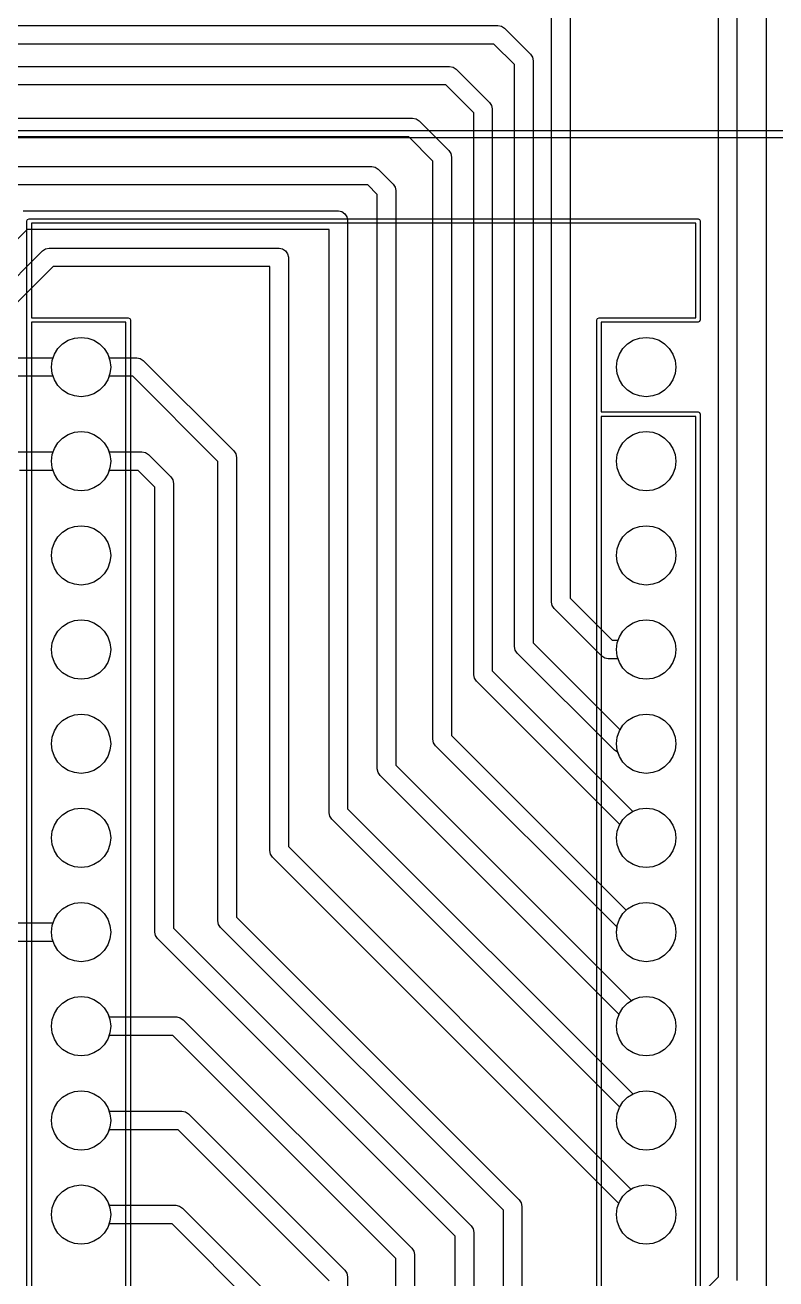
# Model space of a CAD drawing. Extents: x 10 to 287, y -200 to -10.
# Drawn here: x 134.95 to 155.2, y -115.45 to -81.64 of the extents above; entities that cross this region are included whole.
import ezdxf

# ---------------------------------------------------------------- set-up
doc = ezdxf.new("R2010")
doc.units = 0
doc.layers.add('BLACK', color=7, linetype='CONTINUOUS')

msp = doc.modelspace()

# ---------------------------------------------------------------- linework, layer by layer
at = {"layer": 'BLACK', "linetype": 'CONTINUOUS'}
for p, q in [((154.95, -116.496), (154.95, -58.9036)), ((154.15, -60.5), (154.15, -115.5)), ((153.65, -115.396), (153.65, -60.6036)), ((149.65, -80.6), (149.65, -97.0964)), ((149.15, -97.2), (149.15, -80.85)), ((131.7, -81.65), (147.7, -81.65)), ((147.7, -81.65), (147.796, -81.669)), ((147.796, -81.669), (147.877, -81.7232)), ((147.877, -81.7232), (148.577, -82.4232)), ((147.596, -82.15), (131.804, -82.15)), ((148.15, -82.7036), (147.596, -82.15)), ((148.577, -82.4232), (148.577, -82.4232)), ((148.577, -82.4232), (148.631, -82.5043)), ((148.631, -82.5043), (148.65, -82.6)), ((132.3, -82.75), (146.4, -82.75)), ((146.4, -82.75), (146.496, -82.769)), ((146.496, -82.769), (146.577, -82.8232)), ((146.577, -82.8232), (147.477, -83.7232)), ((148.15, -98.4), (148.15, -82.7036)), ((148.65, -82.6), (148.65, -98.2964)), ((146.296, -83.25), (132.404, -83.25)), ((147.05, -84.0036), (146.296, -83.25)), ((147.477, -83.7232), (147.531, -83.8043)), ((147.531, -83.8043), (147.55, -83.9)), ((133, -84.15), (145.4, -84.15)), ((145.4, -84.15), (145.496, -84.169)), ((145.496, -84.169), (145.577, -84.2232)), ((147.05, -99.16), (147.05, -84.0036)), ((147.55, -83.9), (147.55, -99.0564)), ((121.34, -84.48), (167.06, -84.48)), ((145.577, -84.2232), (146.377, -85.0232)), ((166.96, -84.68), (121.44, -84.68)), ((145.296, -84.65), (133.104, -84.65)), ((145.95, -85.3036), (145.296, -84.65)), ((146.377, -85.0232), (146.431, -85.1043)), ((146.431, -85.1043), (146.45, -85.2)), ((146.45, -85.2), (146.45, -85.2)), ((146.45, -85.2), (146.45, -100.796)), ((134.2, -85.45), (144.3, -85.45)), ((144.3, -85.45), (144.396, -85.469)), ((144.396, -85.469), (144.477, -85.5232)), ((144.477, -85.5232), (144.877, -85.9232)), ((145.95, -100.9), (145.95, -85.3036)), ((144.196, -85.95), (134.304, -85.95)), ((144.45, -86.2036), (144.196, -85.95)), ((144.45, -101.7), (144.45, -86.2036)), ((144.877, -85.9232), (144.877, -85.9232)), ((144.877, -85.9232), (144.931, -86.0043)), ((144.931, -86.0043), (144.95, -86.1)), ((144.95, -86.1), (144.95, -101.596)), ((134.9, -86.65), (143.4, -86.65)), ((135, -86.92), (135.018, -86.8776)), ((135.018, -86.8776), (135.06, -86.86)), ((135.06, -86.86), (153.1, -86.86)), ((143.4, -86.65), (143.496, -86.669)), ((143.496, -86.669), (143.577, -86.7232)), ((143.577, -86.7232), (143.631, -86.8043)), ((143.631, -86.8043), (143.65, -86.9)), ((143.65, -86.9), (143.65, -102.776)), ((153.1, -86.86), (153.142, -86.8776)), ((153.142, -86.8776), (153.16, -86.92)), ((135.004, -87.15), (130.05, -92.1036)), ((135, -130.36), (135, -86.92)), ((143.15, -87.15), (135.004, -87.15)), ((135.12, -86.98), (135.12, -89.53)), ((153.04, -86.98), (135.12, -86.98)), ((143.15, -102.88), (143.15, -87.15)), ((153.04, -89.53), (153.04, -86.98)), ((153.16, -86.92), (153.16, -89.59)), ((130.823, -92.3232), (135.423, -87.7232)), ((135.423, -87.7232), (135.504, -87.669)), ((135.423, -87.7232), (135.423, -87.7232)), ((135.504, -87.669), (135.6, -87.65)), ((135.6, -87.65), (141.8, -87.65)), ((141.8, -87.65), (141.896, -87.669)), ((141.896, -87.669), (141.977, -87.7232)), ((141.977, -87.7232), (142.031, -87.8043)), ((142.031, -87.8043), (142.05, -87.9)), ((142.05, -87.9), (142.05, -103.796)), ((135.704, -88.15), (131.25, -92.6036)), ((141.55, -88.15), (135.704, -88.15)), ((141.55, -103.9), (141.55, -88.15)), ((135.12, -89.53), (137.73, -89.53)), ((137.73, -89.53), (137.772, -89.5476)), ((137.772, -89.5476), (137.79, -89.59)), ((137.79, -89.59), (137.79, -127.69)), ((150.37, -89.59), (150.388, -89.5476)), ((150.37, -92.13), (150.37, -89.59)), ((150.388, -89.5476), (150.43, -89.53)), ((150.43, -89.53), (153.04, -89.53)), ((153.16, -89.59), (153.142, -89.6324)), ((135.12, -89.65), (135.12, -127.63)), ((137.67, -89.65), (135.12, -89.65)), ((137.67, -127.63), (137.67, -89.65)), ((153.1, -89.65), (150.49, -89.65)), ((150.49, -89.65), (150.49, -92.07)), ((153.142, -89.6324), (153.1, -89.65)), ((135.835, -90.3612), (135.961, -90.2345)), ((135.835, -90.3612), (135.961, -90.2345)), ((135.961, -90.2345), (136.113, -90.1392)), ((135.961, -90.2345), (136.113, -90.1392)), ((136.113, -90.1392), (136.282, -90.0801)), ((136.113, -90.1392), (136.282, -90.0801)), ((136.282, -90.0801), (136.46, -90.06)), ((136.282, -90.0801), (136.46, -90.06)), ((136.46, -90.06), (136.638, -90.0801)), ((136.46, -90.06), (136.638, -90.0801)), ((136.638, -90.0801), (136.807, -90.1392)), ((136.638, -90.0801), (136.807, -90.1392)), ((136.807, -90.1392), (136.959, -90.2345)), ((136.807, -90.1392), (136.959, -90.2345)), ((136.959, -90.2345), (137.085, -90.3612)), ((136.959, -90.2345), (137.085, -90.3612)), ((151.075, -90.3612), (151.201, -90.2345)), ((151.075, -90.3612), (151.201, -90.2345)), ((151.201, -90.2345), (151.353, -90.1392)), ((151.201, -90.2345), (151.353, -90.1392)), ((151.353, -90.1392), (151.522, -90.0801)), ((151.353, -90.1392), (151.522, -90.0801)), ((151.522, -90.0801), (151.7, -90.06)), ((151.522, -90.0801), (151.7, -90.06)), ((151.7, -90.06), (151.878, -90.0801)), ((151.7, -90.06), (151.878, -90.0801)), ((151.878, -90.0801), (152.047, -90.1392)), ((151.878, -90.0801), (152.047, -90.1392)), ((152.047, -90.1392), (152.199, -90.2345)), ((152.047, -90.1392), (152.199, -90.2345)), ((152.199, -90.2345), (152.325, -90.3612)), ((152.199, -90.2345), (152.325, -90.3612)), ((134.64, -90.61), (135.705, -90.61)), ((135.68, -90.682), (135.739, -90.5129)), ((135.705, -90.61), (135.739, -90.5129)), ((135.739, -90.5129), (135.835, -90.3612)), ((135.739, -90.5129), (135.835, -90.3612)), ((137.085, -90.3612), (137.181, -90.5129)), ((137.085, -90.3612), (137.181, -90.5129)), ((137.181, -90.5129), (137.215, -90.61)), ((137.181, -90.5129), (137.24, -90.682)), ((137.215, -90.61), (137.96, -90.61)), ((137.96, -90.61), (138.056, -90.629)), ((138.056, -90.629), (138.137, -90.6832)), ((150.92, -90.682), (150.979, -90.5129)), ((150.92, -90.682), (150.979, -90.5129)), ((150.979, -90.5129), (151.075, -90.3612)), ((150.979, -90.5129), (151.075, -90.3612)), ((152.325, -90.3612), (152.421, -90.5129)), ((152.325, -90.3612), (152.421, -90.5129)), ((152.421, -90.5129), (152.48, -90.682)), ((152.421, -90.5129), (152.48, -90.682)), ((135.66, -90.86), (135.68, -90.682)), ((135.68, -91.038), (135.66, -90.86)), ((137.24, -90.682), (137.26, -90.86)), ((137.26, -90.86), (137.24, -91.038)), ((138.137, -90.6832), (140.577, -93.1232)), ((150.9, -90.86), (150.92, -90.682)), ((150.9, -90.86), (150.92, -90.682)), ((150.92, -91.038), (150.9, -90.86)), ((150.92, -91.038), (150.9, -90.86)), ((152.48, -90.682), (152.5, -90.86)), ((152.48, -90.682), (152.5, -90.86)), ((152.5, -90.86), (152.48, -91.038)), ((152.5, -90.86), (152.48, -91.038)), ((135.705, -91.11), (134.744, -91.11)), ((135.739, -91.2071), (135.68, -91.038)), ((135.739, -91.2071), (135.705, -91.11)), ((135.835, -91.3588), (135.739, -91.2071)), ((135.835, -91.3588), (135.739, -91.2071)), ((137.181, -91.2071), (137.085, -91.3588)), ((137.181, -91.2071), (137.085, -91.3588)), ((137.24, -91.038), (137.181, -91.2071)), ((137.215, -91.11), (137.181, -91.2071)), ((137.856, -91.11), (137.215, -91.11)), ((140.15, -93.4036), (137.856, -91.11)), ((150.979, -91.2071), (150.92, -91.038)), ((150.979, -91.2071), (150.92, -91.038)), ((151.075, -91.3588), (150.979, -91.2071)), ((151.075, -91.3588), (150.979, -91.2071)), ((152.421, -91.2071), (152.325, -91.3588)), ((152.421, -91.2071), (152.325, -91.3588)), ((152.48, -91.038), (152.421, -91.2071)), ((152.48, -91.038), (152.421, -91.2071)), ((135.961, -91.4855), (135.835, -91.3588)), ((135.961, -91.4855), (135.835, -91.3588)), ((136.113, -91.5808), (135.961, -91.4855)), ((136.113, -91.5808), (135.961, -91.4855)), ((136.282, -91.6399), (136.113, -91.5808)), ((136.282, -91.6399), (136.113, -91.5808)), ((136.46, -91.66), (136.282, -91.6399)), ((136.46, -91.66), (136.282, -91.6399)), ((136.638, -91.6399), (136.46, -91.66)), ((136.638, -91.6399), (136.46, -91.66)), ((136.807, -91.5808), (136.638, -91.6399)), ((136.807, -91.5808), (136.638, -91.6399)), ((136.959, -91.4855), (136.807, -91.5808)), ((136.959, -91.4855), (136.807, -91.5808)), ((137.085, -91.3588), (136.959, -91.4855)), ((137.085, -91.3588), (136.959, -91.4855)), ((151.201, -91.4855), (151.075, -91.3588)), ((151.201, -91.4855), (151.075, -91.3588)), ((151.353, -91.5808), (151.201, -91.4855)), ((151.353, -91.5808), (151.201, -91.4855)), ((151.522, -91.6399), (151.353, -91.5808)), ((151.522, -91.6399), (151.353, -91.5808)), ((151.7, -91.66), (151.522, -91.6399)), ((151.7, -91.66), (151.522, -91.6399)), ((151.878, -91.6399), (151.7, -91.66)), ((151.878, -91.6399), (151.7, -91.66)), ((152.047, -91.5808), (151.878, -91.6399)), ((152.047, -91.5808), (151.878, -91.6399)), ((152.199, -91.4855), (152.047, -91.5808)), ((152.199, -91.4855), (152.047, -91.5808)), ((152.325, -91.3588), (152.199, -91.4855)), ((152.325, -91.3588), (152.199, -91.4855)), ((150.37, -127.69), (150.37, -92.13)), ((150.49, -92.07), (153.1, -92.07)), ((150.49, -92.19), (150.49, -127.63)), ((153.04, -92.19), (150.49, -92.19)), ((153.04, -127.63), (153.04, -92.19)), ((153.1, -92.07), (153.142, -92.0876)), ((153.142, -92.0876), (153.16, -92.13)), ((153.16, -92.13), (153.16, -130.36)), ((136.113, -92.6792), (136.282, -92.6201)), ((136.113, -92.6792), (136.282, -92.6201)), ((136.282, -92.6201), (136.46, -92.6)), ((136.282, -92.6201), (136.46, -92.6)), ((136.46, -92.6), (136.638, -92.6201)), ((136.46, -92.6), (136.638, -92.6201)), ((136.638, -92.6201), (136.807, -92.6792)), ((136.638, -92.6201), (136.807, -92.6792)), ((151.353, -92.6792), (151.522, -92.6201)), ((151.353, -92.6792), (151.522, -92.6201)), ((151.522, -92.6201), (151.7, -92.6)), ((151.522, -92.6201), (151.7, -92.6)), ((151.7, -92.6), (151.878, -92.6201)), ((151.7, -92.6), (151.878, -92.6201)), ((151.878, -92.6201), (152.047, -92.6792)), ((151.878, -92.6201), (152.047, -92.6792)), ((135.739, -93.0529), (135.835, -92.9012)), ((135.739, -93.0529), (135.835, -92.9012)), ((135.835, -92.9012), (135.961, -92.7745)), ((135.835, -92.9012), (135.961, -92.7745)), ((135.961, -92.7745), (136.113, -92.6792)), ((135.961, -92.7745), (136.113, -92.6792)), ((136.807, -92.6792), (136.959, -92.7745)), ((136.807, -92.6792), (136.959, -92.7745)), ((136.959, -92.7745), (137.085, -92.9012)), ((136.959, -92.7745), (137.085, -92.9012)), ((137.085, -92.9012), (137.181, -93.0529)), ((137.085, -92.9012), (137.181, -93.0529)), ((150.979, -93.0529), (151.075, -92.9012)), ((150.979, -93.0529), (151.075, -92.9012)), ((151.075, -92.9012), (151.201, -92.7745)), ((151.075, -92.9012), (151.201, -92.7745)), ((151.201, -92.7745), (151.353, -92.6792)), ((151.201, -92.7745), (151.353, -92.6792)), ((152.047, -92.6792), (152.199, -92.7745)), ((152.047, -92.6792), (152.199, -92.7745)), ((152.199, -92.7745), (152.325, -92.9012)), ((152.199, -92.7745), (152.325, -92.9012)), ((152.325, -92.9012), (152.421, -93.0529)), ((152.325, -92.9012), (152.421, -93.0529)), ((134.7, -93.15), (135.705, -93.15)), ((135.66, -93.4), (135.68, -93.222)), ((135.68, -93.222), (135.739, -93.0529)), ((135.705, -93.15), (135.739, -93.0529)), ((137.181, -93.0529), (137.215, -93.15)), ((137.181, -93.0529), (137.24, -93.222)), ((137.215, -93.15), (138.1, -93.15)), ((137.24, -93.222), (137.26, -93.4)), ((138.1, -93.15), (138.196, -93.169)), ((138.196, -93.169), (138.277, -93.2232)), ((138.277, -93.2232), (138.877, -93.8232)), ((140.577, -93.1232), (140.577, -93.1232)), ((140.577, -93.1232), (140.631, -93.2043)), ((140.631, -93.2043), (140.65, -93.3)), ((140.65, -93.3), (140.65, -105.696)), ((150.9, -93.4), (150.92, -93.222)), ((150.9, -93.4), (150.92, -93.222)), ((150.92, -93.222), (150.979, -93.0529)), ((150.92, -93.222), (150.979, -93.0529)), ((152.421, -93.0529), (152.48, -93.222)), ((152.421, -93.0529), (152.48, -93.222)), ((152.48, -93.222), (152.5, -93.4)), ((152.48, -93.222), (152.5, -93.4)), ((135.705, -93.65), (134.804, -93.65)), ((135.68, -93.578), (135.66, -93.4)), ((135.739, -93.7471), (135.68, -93.578)), ((135.739, -93.7471), (135.705, -93.65)), ((137.24, -93.578), (137.181, -93.7471)), ((137.215, -93.65), (137.181, -93.7471)), ((137.996, -93.65), (137.215, -93.65)), ((137.26, -93.4), (137.24, -93.578)), ((138.45, -94.1036), (137.996, -93.65)), ((140.15, -105.8), (140.15, -93.4036)), ((150.92, -93.578), (150.9, -93.4)), ((150.92, -93.578), (150.9, -93.4)), ((150.979, -93.7471), (150.92, -93.578)), ((150.979, -93.7471), (150.92, -93.578)), ((152.48, -93.578), (152.421, -93.7471)), ((152.48, -93.578), (152.421, -93.7471)), ((152.5, -93.4), (152.48, -93.578)), ((152.5, -93.4), (152.48, -93.578)), ((135.835, -93.8988), (135.739, -93.7471)), ((135.835, -93.8988), (135.739, -93.7471)), ((135.961, -94.0255), (135.835, -93.8988)), ((135.961, -94.0255), (135.835, -93.8988)), ((137.085, -93.8988), (136.959, -94.0255)), ((137.085, -93.8988), (136.959, -94.0255)), ((137.181, -93.7471), (137.085, -93.8988)), ((137.181, -93.7471), (137.085, -93.8988)), ((138.877, -93.8232), (138.877, -93.8232)), ((138.877, -93.8232), (138.931, -93.9043)), ((138.931, -93.9043), (138.95, -94)), ((138.95, -94), (138.95, -105.996)), ((151.075, -93.8988), (150.979, -93.7471)), ((151.075, -93.8988), (150.979, -93.7471)), ((151.201, -94.0255), (151.075, -93.8988)), ((151.201, -94.0255), (151.075, -93.8988)), ((152.325, -93.8988), (152.199, -94.0255)), ((152.325, -93.8988), (152.199, -94.0255)), ((152.421, -93.7471), (152.325, -93.8988)), ((152.421, -93.7471), (152.325, -93.8988)), ((136.113, -94.1208), (135.961, -94.0255)), ((136.113, -94.1208), (135.961, -94.0255)), ((136.282, -94.1799), (136.113, -94.1208)), ((136.282, -94.1799), (136.113, -94.1208)), ((136.46, -94.2), (136.282, -94.1799)), ((136.46, -94.2), (136.282, -94.1799)), ((136.638, -94.1799), (136.46, -94.2)), ((136.638, -94.1799), (136.46, -94.2)), ((136.807, -94.1208), (136.638, -94.1799)), ((136.807, -94.1208), (136.638, -94.1799)), ((136.959, -94.0255), (136.807, -94.1208)), ((136.959, -94.0255), (136.807, -94.1208)), ((138.45, -106.1), (138.45, -94.1036)), ((151.353, -94.1208), (151.201, -94.0255)), ((151.353, -94.1208), (151.201, -94.0255)), ((151.522, -94.1799), (151.353, -94.1208)), ((151.522, -94.1799), (151.353, -94.1208)), ((151.7, -94.2), (151.522, -94.1799)), ((151.7, -94.2), (151.522, -94.1799)), ((151.878, -94.1799), (151.7, -94.2)), ((151.878, -94.1799), (151.7, -94.2)), ((152.047, -94.1208), (151.878, -94.1799)), ((152.047, -94.1208), (151.878, -94.1799)), ((152.199, -94.0255), (152.047, -94.1208)), ((152.199, -94.0255), (152.047, -94.1208)), ((135.835, -95.4412), (135.961, -95.3145)), ((135.835, -95.4412), (135.961, -95.3145)), ((135.961, -95.3145), (136.113, -95.2192)), ((135.961, -95.3145), (136.113, -95.2192)), ((136.113, -95.2192), (136.282, -95.1601)), ((136.113, -95.2192), (136.282, -95.1601)), ((136.282, -95.1601), (136.46, -95.14)), ((136.282, -95.1601), (136.46, -95.14)), ((136.46, -95.14), (136.638, -95.1601)), ((136.46, -95.14), (136.638, -95.1601)), ((136.638, -95.1601), (136.807, -95.2192)), ((136.638, -95.1601), (136.807, -95.2192)), ((136.807, -95.2192), (136.959, -95.3145)), ((136.807, -95.2192), (136.959, -95.3145)), ((136.959, -95.3145), (137.085, -95.4412)), ((136.959, -95.3145), (137.085, -95.4412)), ((151.075, -95.4412), (151.201, -95.3145)), ((151.075, -95.4412), (151.201, -95.3145)), ((151.201, -95.3145), (151.353, -95.2192)), ((151.201, -95.3145), (151.353, -95.2192)), ((151.353, -95.2192), (151.522, -95.1601)), ((151.353, -95.2192), (151.522, -95.1601)), ((151.522, -95.1601), (151.7, -95.14)), ((151.522, -95.1601), (151.7, -95.14)), ((151.7, -95.14), (151.878, -95.1601)), ((151.7, -95.14), (151.878, -95.1601)), ((151.878, -95.1601), (152.047, -95.2192)), ((151.878, -95.1601), (152.047, -95.2192)), ((152.047, -95.2192), (152.199, -95.3145)), ((152.047, -95.2192), (152.199, -95.3145)), ((152.199, -95.3145), (152.325, -95.4412)), ((152.199, -95.3145), (152.325, -95.4412)), ((135.68, -95.762), (135.739, -95.5929)), ((135.68, -95.762), (135.739, -95.5929)), ((135.739, -95.5929), (135.835, -95.4412)), ((135.739, -95.5929), (135.835, -95.4412)), ((137.085, -95.4412), (137.181, -95.5929)), ((137.085, -95.4412), (137.181, -95.5929)), ((137.181, -95.5929), (137.24, -95.762)), ((137.181, -95.5929), (137.24, -95.762)), ((150.92, -95.762), (150.979, -95.5929)), ((150.92, -95.762), (150.979, -95.5929)), ((150.979, -95.5929), (151.075, -95.4412)), ((150.979, -95.5929), (151.075, -95.4412)), ((152.325, -95.4412), (152.421, -95.5929)), ((152.325, -95.4412), (152.421, -95.5929)), ((152.421, -95.5929), (152.48, -95.762)), ((152.421, -95.5929), (152.48, -95.762)), ((135.66, -95.94), (135.68, -95.762)), ((135.66, -95.94), (135.68, -95.762)), ((135.68, -96.118), (135.66, -95.94)), ((135.68, -96.118), (135.66, -95.94)), ((137.24, -95.762), (137.26, -95.94)), ((137.24, -95.762), (137.26, -95.94)), ((137.26, -95.94), (137.24, -96.118)), ((137.26, -95.94), (137.24, -96.118)), ((150.9, -95.94), (150.92, -95.762)), ((150.9, -95.94), (150.92, -95.762)), ((150.92, -96.118), (150.9, -95.94)), ((150.92, -96.118), (150.9, -95.94)), ((152.48, -95.762), (152.5, -95.94)), ((152.48, -95.762), (152.5, -95.94)), ((152.5, -95.94), (152.48, -96.118)), ((152.5, -95.94), (152.48, -96.118)), ((135.739, -96.2871), (135.68, -96.118)), ((135.739, -96.2871), (135.68, -96.118)), ((135.835, -96.4388), (135.739, -96.2871)), ((135.835, -96.4388), (135.739, -96.2871)), ((137.181, -96.2871), (137.085, -96.4388)), ((137.181, -96.2871), (137.085, -96.4388)), ((137.24, -96.118), (137.181, -96.2871)), ((137.24, -96.118), (137.181, -96.2871)), ((150.979, -96.2871), (150.92, -96.118)), ((150.979, -96.2871), (150.92, -96.118)), ((151.075, -96.4388), (150.979, -96.2871)), ((151.075, -96.4388), (150.979, -96.2871)), ((152.421, -96.2871), (152.325, -96.4388)), ((152.421, -96.2871), (152.325, -96.4388)), ((152.48, -96.118), (152.421, -96.2871)), ((152.48, -96.118), (152.421, -96.2871)), ((135.961, -96.5655), (135.835, -96.4388)), ((135.961, -96.5655), (135.835, -96.4388)), ((136.113, -96.6608), (135.961, -96.5655)), ((136.113, -96.6608), (135.961, -96.5655)), ((136.282, -96.7199), (136.113, -96.6608)), ((136.282, -96.7199), (136.113, -96.6608)), ((136.46, -96.74), (136.282, -96.7199)), ((136.46, -96.74), (136.282, -96.7199)), ((136.638, -96.7199), (136.46, -96.74)), ((136.638, -96.7199), (136.46, -96.74)), ((136.807, -96.6608), (136.638, -96.7199)), ((136.807, -96.6608), (136.638, -96.7199)), ((136.959, -96.5655), (136.807, -96.6608)), ((136.959, -96.5655), (136.807, -96.6608)), ((137.085, -96.4388), (136.959, -96.5655)), ((137.085, -96.4388), (136.959, -96.5655)), ((151.201, -96.5655), (151.075, -96.4388)), ((151.201, -96.5655), (151.075, -96.4388)), ((151.353, -96.6608), (151.201, -96.5655)), ((151.353, -96.6608), (151.201, -96.5655)), ((151.522, -96.7199), (151.353, -96.6608)), ((151.522, -96.7199), (151.353, -96.6608)), ((151.7, -96.74), (151.522, -96.7199)), ((151.7, -96.74), (151.522, -96.7199)), ((151.878, -96.7199), (151.7, -96.74)), ((151.878, -96.7199), (151.7, -96.74)), ((152.047, -96.6608), (151.878, -96.7199)), ((152.047, -96.6608), (151.878, -96.7199)), ((152.199, -96.5655), (152.047, -96.6608)), ((152.199, -96.5655), (152.047, -96.6608)), ((152.325, -96.4388), (152.199, -96.5655)), ((152.325, -96.4388), (152.199, -96.5655)), ((149.169, -97.2957), (149.15, -97.2)), ((149.223, -97.3768), (149.169, -97.2957)), ((150.503, -98.6568), (149.223, -97.3768)), ((149.65, -97.0964), (150.784, -98.23)), ((136.113, -97.7592), (136.282, -97.7001)), ((136.113, -97.7592), (136.282, -97.7001)), ((136.282, -97.7001), (136.46, -97.68)), ((136.282, -97.7001), (136.46, -97.68)), ((136.46, -97.68), (136.638, -97.7001)), ((136.46, -97.68), (136.638, -97.7001)), ((136.638, -97.7001), (136.807, -97.7592)), ((136.638, -97.7001), (136.807, -97.7592)), ((151.353, -97.7592), (151.522, -97.7001)), ((151.353, -97.7592), (151.522, -97.7001)), ((151.522, -97.7001), (151.7, -97.68)), ((151.522, -97.7001), (151.7, -97.68)), ((151.7, -97.68), (151.878, -97.7001)), ((151.7, -97.68), (151.878, -97.7001)), ((151.878, -97.7001), (152.047, -97.7592)), ((151.878, -97.7001), (152.047, -97.7592)), ((135.739, -98.1329), (135.835, -97.9812)), ((135.739, -98.1329), (135.835, -97.9812)), ((135.835, -97.9812), (135.961, -97.8545)), ((135.835, -97.9812), (135.961, -97.8545)), ((135.961, -97.8545), (136.113, -97.7592)), ((135.961, -97.8545), (136.113, -97.7592)), ((136.807, -97.7592), (136.959, -97.8545)), ((136.807, -97.7592), (136.959, -97.8545)), ((136.959, -97.8545), (137.085, -97.9812)), ((136.959, -97.8545), (137.085, -97.9812)), ((137.085, -97.9812), (137.181, -98.1329)), ((137.085, -97.9812), (137.181, -98.1329)), ((150.979, -98.1329), (151.075, -97.9812)), ((150.979, -98.1329), (151.075, -97.9812)), ((151.075, -97.9812), (151.201, -97.8545)), ((151.075, -97.9812), (151.201, -97.8545)), ((151.201, -97.8545), (151.353, -97.7592)), ((151.201, -97.8545), (151.353, -97.7592)), ((152.047, -97.7592), (152.199, -97.8545)), ((152.047, -97.7592), (152.199, -97.8545)), ((152.199, -97.8545), (152.325, -97.9812)), ((152.199, -97.8545), (152.325, -97.9812)), ((152.325, -97.9812), (152.421, -98.1329)), ((152.325, -97.9812), (152.421, -98.1329)), ((135.66, -98.48), (135.68, -98.302)), ((135.66, -98.48), (135.68, -98.302)), ((135.68, -98.302), (135.739, -98.1329)), ((135.68, -98.302), (135.739, -98.1329)), ((137.181, -98.1329), (137.24, -98.302)), ((137.181, -98.1329), (137.24, -98.302)), ((137.24, -98.302), (137.26, -98.48)), ((137.24, -98.302), (137.26, -98.48)), ((148.169, -98.4957), (148.15, -98.4)), ((148.65, -98.2964), (150.997, -100.644)), ((150.784, -98.23), (150.945, -98.23)), ((150.9, -98.48), (150.92, -98.302)), ((150.92, -98.302), (150.979, -98.1329)), ((150.945, -98.23), (150.979, -98.1329)), ((152.421, -98.1329), (152.48, -98.302)), ((152.421, -98.1329), (152.48, -98.302)), ((152.48, -98.302), (152.5, -98.48)), ((152.48, -98.302), (152.5, -98.48)), ((135.68, -98.658), (135.66, -98.48)), ((135.68, -98.658), (135.66, -98.48)), ((135.739, -98.8271), (135.68, -98.658)), ((135.739, -98.8271), (135.68, -98.658)), ((137.24, -98.658), (137.181, -98.8271)), ((137.24, -98.658), (137.181, -98.8271)), ((137.26, -98.48), (137.24, -98.658)), ((137.26, -98.48), (137.24, -98.658)), ((148.223, -98.5768), (148.169, -98.4957)), ((150.843, -101.197), (148.223, -98.5768)), ((150.584, -98.711), (150.503, -98.6568)), ((150.503, -98.6568), (150.503, -98.6568)), ((150.68, -98.73), (150.584, -98.711)), ((150.945, -98.73), (150.68, -98.73)), ((150.92, -98.658), (150.9, -98.48)), ((150.979, -98.8271), (150.92, -98.658)), ((150.979, -98.8271), (150.945, -98.73)), ((152.48, -98.658), (152.421, -98.8271)), ((152.48, -98.658), (152.421, -98.8271)), ((152.5, -98.48), (152.48, -98.658)), ((152.5, -98.48), (152.48, -98.658)), ((135.835, -98.9788), (135.739, -98.8271)), ((135.835, -98.9788), (135.739, -98.8271)), ((135.961, -99.1055), (135.835, -98.9788)), ((135.961, -99.1055), (135.835, -98.9788)), ((137.085, -98.9788), (136.959, -99.1055)), ((137.085, -98.9788), (136.959, -99.1055)), ((137.181, -98.8271), (137.085, -98.9788)), ((137.181, -98.8271), (137.085, -98.9788)), ((147.55, -99.0564), (151.341, -102.847)), ((151.075, -98.9788), (150.979, -98.8271)), ((151.075, -98.9788), (150.979, -98.8271)), ((151.201, -99.1055), (151.075, -98.9788)), ((151.201, -99.1055), (151.075, -98.9788)), ((152.325, -98.9788), (152.199, -99.1055)), ((152.325, -98.9788), (152.199, -99.1055)), ((152.421, -98.8271), (152.325, -98.9788)), ((152.421, -98.8271), (152.325, -98.9788)), ((136.113, -99.2008), (135.961, -99.1055)), ((136.113, -99.2008), (135.961, -99.1055)), ((136.282, -99.2599), (136.113, -99.2008)), ((136.282, -99.2599), (136.113, -99.2008)), ((136.46, -99.28), (136.282, -99.2599)), ((136.46, -99.28), (136.282, -99.2599)), ((136.638, -99.2599), (136.46, -99.28)), ((136.638, -99.2599), (136.46, -99.28)), ((136.807, -99.2008), (136.638, -99.2599)), ((136.807, -99.2008), (136.638, -99.2599)), ((136.959, -99.1055), (136.807, -99.2008)), ((136.959, -99.1055), (136.807, -99.2008)), ((147.069, -99.2557), (147.05, -99.16)), ((147.123, -99.3368), (147.069, -99.2557)), ((150.987, -103.201), (147.123, -99.3368)), ((151.353, -99.2008), (151.201, -99.1055)), ((151.353, -99.2008), (151.201, -99.1055)), ((151.522, -99.2599), (151.353, -99.2008)), ((151.522, -99.2599), (151.353, -99.2008)), ((151.7, -99.28), (151.522, -99.2599)), ((151.7, -99.28), (151.522, -99.2599)), ((151.878, -99.2599), (151.7, -99.28)), ((151.878, -99.2599), (151.7, -99.28)), ((152.047, -99.2008), (151.878, -99.2599)), ((152.047, -99.2008), (151.878, -99.2599)), ((152.199, -99.1055), (152.047, -99.2008)), ((152.199, -99.1055), (152.047, -99.2008)), ((135.835, -100.521), (135.961, -100.395)), ((135.835, -100.521), (135.961, -100.395)), ((135.961, -100.395), (136.113, -100.299)), ((135.961, -100.395), (136.113, -100.299)), ((136.113, -100.299), (136.282, -100.24)), ((136.113, -100.299), (136.282, -100.24)), ((136.282, -100.24), (136.46, -100.22)), ((136.282, -100.24), (136.46, -100.22)), ((136.46, -100.22), (136.638, -100.24)), ((136.46, -100.22), (136.638, -100.24)), ((136.638, -100.24), (136.807, -100.299)), ((136.638, -100.24), (136.807, -100.299)), ((136.807, -100.299), (136.959, -100.395)), ((136.807, -100.299), (136.959, -100.395)), ((136.959, -100.395), (137.085, -100.521)), ((136.959, -100.395), (137.085, -100.521)), ((151.075, -100.521), (151.201, -100.395)), ((151.075, -100.521), (151.201, -100.395)), ((151.201, -100.395), (151.353, -100.299)), ((151.201, -100.395), (151.353, -100.299)), ((151.353, -100.299), (151.522, -100.24)), ((151.353, -100.299), (151.522, -100.24)), ((151.522, -100.24), (151.7, -100.22)), ((151.522, -100.24), (151.7, -100.22)), ((151.7, -100.22), (151.878, -100.24)), ((151.7, -100.22), (151.878, -100.24)), ((151.878, -100.24), (152.047, -100.299)), ((151.878, -100.24), (152.047, -100.299)), ((152.047, -100.299), (152.199, -100.395)), ((152.047, -100.299), (152.199, -100.395)), ((152.199, -100.395), (152.325, -100.521)), ((152.199, -100.395), (152.325, -100.521)), ((135.68, -100.842), (135.739, -100.673)), ((135.68, -100.842), (135.739, -100.673)), ((135.739, -100.673), (135.835, -100.521)), ((135.739, -100.673), (135.835, -100.521)), ((137.085, -100.521), (137.181, -100.673)), ((137.085, -100.521), (137.181, -100.673)), ((137.181, -100.673), (137.24, -100.842)), ((137.181, -100.673), (137.24, -100.842)), ((150.92, -100.842), (150.979, -100.673)), ((150.979, -100.673), (151.075, -100.521)), ((150.997, -100.644), (151.075, -100.521)), ((152.325, -100.521), (152.421, -100.673)), ((152.325, -100.521), (152.421, -100.673)), ((152.421, -100.673), (152.48, -100.842)), ((152.421, -100.673), (152.48, -100.842)), ((135.66, -101.02), (135.68, -100.842)), ((135.66, -101.02), (135.68, -100.842)), ((135.68, -101.198), (135.66, -101.02)), ((135.68, -101.198), (135.66, -101.02)), ((137.24, -100.842), (137.26, -101.02)), ((137.24, -100.842), (137.26, -101.02)), ((137.26, -101.02), (137.24, -101.198)), ((137.26, -101.02), (137.24, -101.198)), ((145.969, -100.996), (145.95, -100.9)), ((146.023, -101.077), (145.969, -100.996)), ((150.915, -105.968), (146.023, -101.077)), ((146.45, -100.796), (151.165, -105.511)), ((150.9, -101.02), (150.92, -100.842)), ((150.92, -101.198), (150.9, -101.02)), ((152.48, -100.842), (152.5, -101.02)), ((152.48, -100.842), (152.5, -101.02)), ((152.5, -101.02), (152.48, -101.198)), ((152.5, -101.02), (152.48, -101.198)), ((135.739, -101.367), (135.68, -101.198)), ((135.739, -101.367), (135.68, -101.198)), ((135.835, -101.519), (135.739, -101.367)), ((135.835, -101.519), (135.739, -101.367)), ((137.181, -101.367), (137.085, -101.519)), ((137.181, -101.367), (137.085, -101.519)), ((137.24, -101.198), (137.181, -101.367)), ((137.24, -101.198), (137.181, -101.367)), ((150.924, -101.251), (150.843, -101.197)), ((150.843, -101.197), (150.843, -101.197)), ((150.979, -101.367), (150.92, -101.198)), ((150.94, -101.254), (150.924, -101.251)), ((150.979, -101.367), (150.94, -101.254)), ((151.075, -101.519), (150.979, -101.367)), ((151.075, -101.519), (150.979, -101.367)), ((152.421, -101.367), (152.325, -101.519)), ((152.421, -101.367), (152.325, -101.519)), ((152.48, -101.198), (152.421, -101.367)), ((152.48, -101.198), (152.421, -101.367)), ((135.961, -101.645), (135.835, -101.519)), ((135.961, -101.645), (135.835, -101.519)), ((136.113, -101.741), (135.961, -101.645)), ((136.113, -101.741), (135.961, -101.645)), ((136.282, -101.8), (136.113, -101.741)), ((136.282, -101.8), (136.113, -101.741)), ((136.807, -101.741), (136.638, -101.8)), ((136.807, -101.741), (136.638, -101.8)), ((136.959, -101.645), (136.807, -101.741)), ((136.959, -101.645), (136.807, -101.741)), ((137.085, -101.519), (136.959, -101.645)), ((137.085, -101.519), (136.959, -101.645)), ((144.469, -101.796), (144.45, -101.7)), ((144.95, -101.596), (151.304, -107.95)), ((151.201, -101.645), (151.075, -101.519)), ((151.201, -101.645), (151.075, -101.519)), ((151.353, -101.741), (151.201, -101.645)), ((151.353, -101.741), (151.201, -101.645)), ((151.522, -101.8), (151.353, -101.741)), ((151.522, -101.8), (151.353, -101.741)), ((152.047, -101.741), (151.878, -101.8)), ((152.047, -101.741), (151.878, -101.8)), ((152.199, -101.645), (152.047, -101.741)), ((152.199, -101.645), (152.047, -101.741)), ((152.325, -101.519), (152.199, -101.645)), ((152.325, -101.519), (152.199, -101.645)), ((136.46, -101.82), (136.282, -101.8)), ((136.46, -101.82), (136.282, -101.8)), ((136.638, -101.8), (136.46, -101.82)), ((136.638, -101.8), (136.46, -101.82)), ((144.523, -101.877), (144.469, -101.796)), ((150.969, -108.322), (144.523, -101.877)), ((151.7, -101.82), (151.522, -101.8)), ((151.7, -101.82), (151.522, -101.8)), ((151.878, -101.8), (151.7, -101.82)), ((151.878, -101.8), (151.7, -101.82)), ((136.113, -102.839), (136.282, -102.78)), ((136.113, -102.839), (136.282, -102.78)), ((136.282, -102.78), (136.46, -102.76)), ((136.282, -102.78), (136.46, -102.76)), ((136.46, -102.76), (136.638, -102.78)), ((136.46, -102.76), (136.638, -102.78)), ((136.638, -102.78), (136.807, -102.839)), ((136.638, -102.78), (136.807, -102.839)), ((143.65, -102.776), (151.341, -110.467)), ((151.353, -102.839), (151.522, -102.78)), ((151.353, -102.839), (151.522, -102.78)), ((151.522, -102.78), (151.7, -102.76)), ((151.522, -102.78), (151.7, -102.76)), ((151.7, -102.76), (151.878, -102.78)), ((151.7, -102.76), (151.878, -102.78)), ((151.878, -102.78), (152.047, -102.839)), ((151.878, -102.78), (152.047, -102.839)), ((135.739, -103.213), (135.835, -103.061)), ((135.739, -103.213), (135.835, -103.061)), ((135.835, -103.061), (135.961, -102.935)), ((135.835, -103.061), (135.961, -102.935)), ((135.961, -102.935), (136.113, -102.839)), ((135.961, -102.935), (136.113, -102.839)), ((136.807, -102.839), (136.959, -102.935)), ((136.807, -102.839), (136.959, -102.935)), ((136.959, -102.935), (137.085, -103.061)), ((136.959, -102.935), (137.085, -103.061)), ((137.085, -103.061), (137.181, -103.213)), ((137.085, -103.061), (137.181, -103.213)), ((143.169, -102.976), (143.15, -102.88)), ((143.223, -103.057), (143.169, -102.976)), ((150.987, -110.821), (143.223, -103.057)), ((150.979, -103.213), (151.075, -103.061)), ((151.075, -103.061), (151.201, -102.935)), ((151.201, -102.935), (151.353, -102.839)), ((151.341, -102.847), (151.353, -102.839)), ((152.047, -102.839), (152.199, -102.935)), ((152.047, -102.839), (152.199, -102.935)), ((152.199, -102.935), (152.325, -103.061)), ((152.199, -102.935), (152.325, -103.061)), ((152.325, -103.061), (152.421, -103.213)), ((152.325, -103.061), (152.421, -103.213)), ((135.66, -103.56), (135.68, -103.382)), ((135.66, -103.56), (135.68, -103.382)), ((135.68, -103.382), (135.739, -103.213)), ((135.68, -103.382), (135.739, -103.213)), ((137.181, -103.213), (137.24, -103.382)), ((137.181, -103.213), (137.24, -103.382)), ((137.24, -103.382), (137.26, -103.56)), ((137.24, -103.382), (137.26, -103.56)), ((150.9, -103.56), (150.92, -103.382)), ((150.9, -103.56), (150.92, -103.382)), ((150.92, -103.382), (150.979, -103.213)), ((150.92, -103.382), (150.979, -103.213)), ((150.979, -103.213), (150.987, -103.201)), ((152.421, -103.213), (152.48, -103.382)), ((152.421, -103.213), (152.48, -103.382)), ((152.48, -103.382), (152.5, -103.56)), ((152.48, -103.382), (152.5, -103.56)), ((135.68, -103.738), (135.66, -103.56)), ((135.68, -103.738), (135.66, -103.56)), ((135.739, -103.907), (135.68, -103.738)), ((135.739, -103.907), (135.68, -103.738)), ((137.24, -103.738), (137.181, -103.907)), ((137.24, -103.738), (137.181, -103.907)), ((137.26, -103.56), (137.24, -103.738)), ((137.26, -103.56), (137.24, -103.738)), ((142.05, -103.796), (151.291, -113.038)), ((150.92, -103.738), (150.9, -103.56)), ((150.92, -103.738), (150.9, -103.56)), ((150.979, -103.907), (150.92, -103.738)), ((150.979, -103.907), (150.92, -103.738)), ((152.48, -103.738), (152.421, -103.907)), ((152.48, -103.738), (152.421, -103.907)), ((152.5, -103.56), (152.48, -103.738)), ((152.5, -103.56), (152.48, -103.738)), ((135.835, -104.059), (135.739, -103.907)), ((135.835, -104.059), (135.739, -103.907)), ((135.961, -104.185), (135.835, -104.059)), ((135.961, -104.185), (135.835, -104.059)), ((137.085, -104.059), (136.959, -104.185)), ((137.085, -104.059), (136.959, -104.185)), ((137.181, -103.907), (137.085, -104.059)), ((137.181, -103.907), (137.085, -104.059)), ((141.569, -103.996), (141.55, -103.9)), ((141.623, -104.077), (141.569, -103.996)), ((150.964, -113.417), (141.623, -104.077)), ((151.075, -104.059), (150.979, -103.907)), ((151.075, -104.059), (150.979, -103.907)), ((151.201, -104.185), (151.075, -104.059)), ((151.201, -104.185), (151.075, -104.059)), ((152.325, -104.059), (152.199, -104.185)), ((152.325, -104.059), (152.199, -104.185)), ((152.421, -103.907), (152.325, -104.059)), ((152.421, -103.907), (152.325, -104.059)), ((136.113, -104.281), (135.961, -104.185)), ((136.113, -104.281), (135.961, -104.185)), ((136.282, -104.34), (136.113, -104.281)), ((136.282, -104.34), (136.113, -104.281)), ((136.46, -104.36), (136.282, -104.34)), ((136.46, -104.36), (136.282, -104.34)), ((136.638, -104.34), (136.46, -104.36)), ((136.638, -104.34), (136.46, -104.36)), ((136.807, -104.281), (136.638, -104.34)), ((136.807, -104.281), (136.638, -104.34)), ((136.959, -104.185), (136.807, -104.281)), ((136.959, -104.185), (136.807, -104.281)), ((151.353, -104.281), (151.201, -104.185)), ((151.353, -104.281), (151.201, -104.185)), ((151.522, -104.34), (151.353, -104.281)), ((151.522, -104.34), (151.353, -104.281)), ((151.7, -104.36), (151.522, -104.34)), ((151.7, -104.36), (151.522, -104.34)), ((151.878, -104.34), (151.7, -104.36)), ((151.878, -104.34), (151.7, -104.36)), ((152.047, -104.281), (151.878, -104.34)), ((152.047, -104.281), (151.878, -104.34)), ((152.199, -104.185), (152.047, -104.281)), ((152.199, -104.185), (152.047, -104.281)), ((135.835, -105.601), (135.961, -105.475)), ((135.835, -105.601), (135.961, -105.475)), ((135.961, -105.475), (136.113, -105.379)), ((135.961, -105.475), (136.113, -105.379)), ((136.113, -105.379), (136.282, -105.32)), ((136.113, -105.379), (136.282, -105.32)), ((136.282, -105.32), (136.46, -105.3)), ((136.282, -105.32), (136.46, -105.3)), ((136.46, -105.3), (136.638, -105.32)), ((136.46, -105.3), (136.638, -105.32)), ((136.638, -105.32), (136.807, -105.379)), ((136.638, -105.32), (136.807, -105.379)), ((136.807, -105.379), (136.959, -105.475)), ((136.807, -105.379), (136.959, -105.475)), ((136.959, -105.475), (137.085, -105.601)), ((136.959, -105.475), (137.085, -105.601)), ((151.075, -105.601), (151.201, -105.475)), ((151.165, -105.511), (151.201, -105.475)), ((151.201, -105.475), (151.353, -105.379)), ((151.201, -105.475), (151.353, -105.379)), ((151.353, -105.379), (151.522, -105.32)), ((151.353, -105.379), (151.522, -105.32)), ((151.522, -105.32), (151.7, -105.3)), ((151.522, -105.32), (151.7, -105.3)), ((151.7, -105.3), (151.878, -105.32)), ((151.7, -105.3), (151.878, -105.32)), ((151.878, -105.32), (152.047, -105.379)), ((151.878, -105.32), (152.047, -105.379)), ((152.047, -105.379), (152.199, -105.475)), ((152.047, -105.379), (152.199, -105.475)), ((152.199, -105.475), (152.325, -105.601)), ((152.199, -105.475), (152.325, -105.601)), ((134, -105.85), (135.705, -105.85)), ((135.68, -105.922), (135.739, -105.753)), ((135.705, -105.85), (135.739, -105.753)), ((135.739, -105.753), (135.835, -105.601)), ((135.739, -105.753), (135.835, -105.601)), ((137.085, -105.601), (137.181, -105.753)), ((137.085, -105.601), (137.181, -105.753)), ((137.181, -105.753), (137.24, -105.922)), ((137.181, -105.753), (137.24, -105.922)), ((140.169, -105.896), (140.15, -105.8)), ((140.65, -105.696), (148.277, -113.323)), ((150.92, -105.922), (150.979, -105.753)), ((150.979, -105.753), (151.075, -105.601)), ((152.325, -105.601), (152.421, -105.753)), ((152.325, -105.601), (152.421, -105.753)), ((152.421, -105.753), (152.48, -105.922)), ((152.421, -105.753), (152.48, -105.922)), ((135.66, -106.1), (135.68, -105.922)), ((135.68, -106.278), (135.66, -106.1)), ((137.24, -105.922), (137.26, -106.1)), ((137.24, -105.922), (137.26, -106.1)), ((137.26, -106.1), (137.24, -106.278)), ((137.26, -106.1), (137.24, -106.278)), ((138.469, -106.196), (138.45, -106.1)), ((138.95, -105.996), (146.977, -114.023)), ((140.223, -105.977), (140.169, -105.896)), ((147.85, -113.604), (140.223, -105.977)), ((150.9, -106.1), (150.92, -105.922)), ((150.9, -106.1), (150.915, -105.968)), ((150.92, -106.278), (150.9, -106.1)), ((150.92, -106.278), (150.9, -106.1)), ((152.48, -105.922), (152.5, -106.1)), ((152.48, -105.922), (152.5, -106.1)), ((152.5, -106.1), (152.48, -106.278)), ((152.5, -106.1), (152.48, -106.278)), ((135.705, -106.35), (134.104, -106.35)), ((135.739, -106.447), (135.68, -106.278)), ((135.739, -106.447), (135.705, -106.35)), ((135.835, -106.599), (135.739, -106.447)), ((135.835, -106.599), (135.739, -106.447)), ((137.181, -106.447), (137.085, -106.599)), ((137.181, -106.447), (137.085, -106.599)), ((137.24, -106.278), (137.181, -106.447)), ((137.24, -106.278), (137.181, -106.447)), ((138.523, -106.277), (138.469, -106.196)), ((146.55, -114.304), (138.523, -106.277)), ((150.979, -106.447), (150.92, -106.278)), ((150.979, -106.447), (150.92, -106.278)), ((151.075, -106.599), (150.979, -106.447)), ((151.075, -106.599), (150.979, -106.447)), ((152.421, -106.447), (152.325, -106.599)), ((152.421, -106.447), (152.325, -106.599)), ((152.48, -106.278), (152.421, -106.447)), ((152.48, -106.278), (152.421, -106.447)), ((135.961, -106.725), (135.835, -106.599)), ((135.961, -106.725), (135.835, -106.599)), ((136.113, -106.821), (135.961, -106.725)), ((136.113, -106.821), (135.961, -106.725)), ((136.282, -106.88), (136.113, -106.821)), ((136.282, -106.88), (136.113, -106.821)), ((136.807, -106.821), (136.638, -106.88)), ((136.807, -106.821), (136.638, -106.88)), ((136.959, -106.725), (136.807, -106.821)), ((136.959, -106.725), (136.807, -106.821)), ((137.085, -106.599), (136.959, -106.725)), ((137.085, -106.599), (136.959, -106.725)), ((151.201, -106.725), (151.075, -106.599)), ((151.201, -106.725), (151.075, -106.599)), ((151.353, -106.821), (151.201, -106.725)), ((151.353, -106.821), (151.201, -106.725)), ((151.522, -106.88), (151.353, -106.821)), ((151.522, -106.88), (151.353, -106.821)), ((152.047, -106.821), (151.878, -106.88)), ((152.047, -106.821), (151.878, -106.88)), ((152.199, -106.725), (152.047, -106.821)), ((152.199, -106.725), (152.047, -106.821)), ((152.325, -106.599), (152.199, -106.725)), ((152.325, -106.599), (152.199, -106.725)), ((136.46, -106.9), (136.282, -106.88)), ((136.46, -106.9), (136.282, -106.88)), ((136.638, -106.88), (136.46, -106.9)), ((136.638, -106.88), (136.46, -106.9)), ((151.7, -106.9), (151.522, -106.88)), ((151.7, -106.9), (151.522, -106.88)), ((151.878, -106.88), (151.7, -106.9)), ((151.878, -106.88), (151.7, -106.9)), ((136.113, -107.919), (136.282, -107.86)), ((136.113, -107.919), (136.282, -107.86)), ((136.282, -107.86), (136.46, -107.84)), ((136.282, -107.86), (136.46, -107.84)), ((136.46, -107.84), (136.638, -107.86)), ((136.46, -107.84), (136.638, -107.86)), ((136.638, -107.86), (136.807, -107.919)), ((136.638, -107.86), (136.807, -107.919)), ((151.353, -107.919), (151.522, -107.86)), ((151.353, -107.919), (151.522, -107.86)), ((151.522, -107.86), (151.7, -107.84)), ((151.522, -107.86), (151.7, -107.84)), ((151.7, -107.84), (151.878, -107.86)), ((151.7, -107.84), (151.878, -107.86)), ((151.878, -107.86), (152.047, -107.919)), ((151.878, -107.86), (152.047, -107.919)), ((135.739, -108.293), (135.835, -108.141)), ((135.739, -108.293), (135.835, -108.141)), ((135.835, -108.141), (135.961, -108.015)), ((135.835, -108.141), (135.961, -108.015)), ((135.961, -108.015), (136.113, -107.919)), ((135.961, -108.015), (136.113, -107.919)), ((136.807, -107.919), (136.959, -108.015)), ((136.807, -107.919), (136.959, -108.015)), ((136.959, -108.015), (137.085, -108.141)), ((136.959, -108.015), (137.085, -108.141)), ((137.085, -108.141), (137.181, -108.293)), ((137.085, -108.141), (137.181, -108.293)), ((150.979, -108.293), (151.075, -108.141)), ((151.075, -108.141), (151.201, -108.015)), ((151.201, -108.015), (151.353, -107.919)), ((151.304, -107.95), (151.353, -107.919)), ((152.047, -107.919), (152.199, -108.015)), ((152.047, -107.919), (152.199, -108.015)), ((152.199, -108.015), (152.325, -108.141)), ((152.199, -108.015), (152.325, -108.141)), ((152.325, -108.141), (152.421, -108.293)), ((152.325, -108.141), (152.421, -108.293)), ((135.66, -108.64), (135.68, -108.462)), ((135.66, -108.64), (135.68, -108.462)), ((135.68, -108.462), (135.739, -108.293)), ((135.68, -108.462), (135.739, -108.293)), ((137.181, -108.293), (137.215, -108.39)), ((137.181, -108.293), (137.24, -108.462)), ((137.215, -108.39), (139.04, -108.39)), ((137.24, -108.462), (137.26, -108.64)), ((139.04, -108.39), (139.136, -108.409)), ((139.136, -108.409), (139.217, -108.463)), ((139.217, -108.463), (145.377, -114.623)), ((150.9, -108.64), (150.92, -108.462)), ((150.9, -108.64), (150.92, -108.462)), ((150.92, -108.462), (150.979, -108.293)), ((150.92, -108.462), (150.969, -108.322)), ((152.421, -108.293), (152.48, -108.462)), ((152.421, -108.293), (152.48, -108.462)), ((152.48, -108.462), (152.5, -108.64)), ((152.48, -108.462), (152.5, -108.64)), ((135.68, -108.818), (135.66, -108.64)), ((135.68, -108.818), (135.66, -108.64)), ((135.739, -108.987), (135.68, -108.818)), ((135.739, -108.987), (135.68, -108.818)), ((137.24, -108.818), (137.181, -108.987)), ((137.215, -108.89), (137.181, -108.987)), ((138.936, -108.89), (137.215, -108.89)), ((137.26, -108.64), (137.24, -108.818)), ((144.95, -114.904), (138.936, -108.89)), ((150.92, -108.818), (150.9, -108.64)), ((150.92, -108.818), (150.9, -108.64)), ((150.979, -108.987), (150.92, -108.818)), ((150.979, -108.987), (150.92, -108.818)), ((152.48, -108.818), (152.421, -108.987)), ((152.48, -108.818), (152.421, -108.987)), ((152.5, -108.64), (152.48, -108.818)), ((152.5, -108.64), (152.48, -108.818)), ((135.835, -109.139), (135.739, -108.987)), ((135.835, -109.139), (135.739, -108.987)), ((135.961, -109.265), (135.835, -109.139)), ((135.961, -109.265), (135.835, -109.139)), ((137.085, -109.139), (136.959, -109.265)), ((137.085, -109.139), (136.959, -109.265)), ((137.181, -108.987), (137.085, -109.139)), ((137.181, -108.987), (137.085, -109.139)), ((151.075, -109.139), (150.979, -108.987)), ((151.075, -109.139), (150.979, -108.987)), ((151.201, -109.265), (151.075, -109.139)), ((151.201, -109.265), (151.075, -109.139)), ((152.325, -109.139), (152.199, -109.265)), ((152.325, -109.139), (152.199, -109.265)), ((152.421, -108.987), (152.325, -109.139)), ((152.421, -108.987), (152.325, -109.139)), ((136.113, -109.361), (135.961, -109.265)), ((136.113, -109.361), (135.961, -109.265)), ((136.282, -109.42), (136.113, -109.361)), ((136.282, -109.42), (136.113, -109.361)), ((136.46, -109.44), (136.282, -109.42)), ((136.46, -109.44), (136.282, -109.42)), ((136.638, -109.42), (136.46, -109.44)), ((136.638, -109.42), (136.46, -109.44)), ((136.807, -109.361), (136.638, -109.42)), ((136.807, -109.361), (136.638, -109.42)), ((136.959, -109.265), (136.807, -109.361)), ((136.959, -109.265), (136.807, -109.361)), ((151.353, -109.361), (151.201, -109.265)), ((151.353, -109.361), (151.201, -109.265)), ((151.522, -109.42), (151.353, -109.361)), ((151.522, -109.42), (151.353, -109.361)), ((151.7, -109.44), (151.522, -109.42)), ((151.7, -109.44), (151.522, -109.42)), ((151.878, -109.42), (151.7, -109.44)), ((151.878, -109.42), (151.7, -109.44)), ((152.047, -109.361), (151.878, -109.42)), ((152.047, -109.361), (151.878, -109.42)), ((152.199, -109.265), (152.047, -109.361)), ((152.199, -109.265), (152.047, -109.361)), ((135.835, -110.681), (135.961, -110.555)), ((135.835, -110.681), (135.961, -110.555)), ((135.961, -110.555), (136.113, -110.459)), ((135.961, -110.555), (136.113, -110.459)), ((136.113, -110.459), (136.282, -110.4)), ((136.113, -110.459), (136.282, -110.4)), ((136.282, -110.4), (136.46, -110.38)), ((136.282, -110.4), (136.46, -110.38)), ((136.46, -110.38), (136.638, -110.4)), ((136.46, -110.38), (136.638, -110.4)), ((136.638, -110.4), (136.807, -110.459)), ((136.638, -110.4), (136.807, -110.459)), ((136.807, -110.459), (136.959, -110.555)), ((136.807, -110.459), (136.959, -110.555)), ((136.959, -110.555), (137.085, -110.681)), ((136.959, -110.555), (137.085, -110.681)), ((151.075, -110.681), (151.201, -110.555)), ((151.201, -110.555), (151.353, -110.459)), ((151.341, -110.467), (151.353, -110.459)), ((151.353, -110.459), (151.522, -110.4)), ((151.353, -110.459), (151.522, -110.4)), ((151.522, -110.4), (151.7, -110.38)), ((151.522, -110.4), (151.7, -110.38)), ((151.7, -110.38), (151.878, -110.4)), ((151.7, -110.38), (151.878, -110.4)), ((151.878, -110.4), (152.047, -110.459)), ((151.878, -110.4), (152.047, -110.459)), ((152.047, -110.459), (152.199, -110.555)), ((152.047, -110.459), (152.199, -110.555)), ((152.199, -110.555), (152.325, -110.681)), ((152.199, -110.555), (152.325, -110.681)), ((135.68, -111.002), (135.739, -110.833)), ((135.68, -111.002), (135.739, -110.833)), ((135.739, -110.833), (135.835, -110.681)), ((135.739, -110.833), (135.835, -110.681)), ((137.085, -110.681), (137.181, -110.833)), ((137.085, -110.681), (137.181, -110.833)), ((137.181, -110.833), (137.215, -110.93)), ((137.181, -110.833), (137.24, -111.002)), ((150.92, -111.002), (150.979, -110.833)), ((150.92, -111.002), (150.979, -110.833)), ((150.979, -110.833), (151.075, -110.681)), ((150.979, -110.833), (150.987, -110.821)), ((152.325, -110.681), (152.421, -110.833)), ((152.325, -110.681), (152.421, -110.833)), ((152.421, -110.833), (152.48, -111.002)), ((152.421, -110.833), (152.48, -111.002)), ((135.66, -111.18), (135.68, -111.002)), ((135.66, -111.18), (135.68, -111.002)), ((135.68, -111.358), (135.66, -111.18)), ((135.68, -111.358), (135.66, -111.18)), ((137.215, -110.93), (139.18, -110.93)), ((137.24, -111.002), (137.26, -111.18)), ((137.26, -111.18), (137.24, -111.358)), ((139.18, -110.93), (139.276, -110.949)), ((139.276, -110.949), (139.357, -111.003)), ((139.357, -111.003), (143.577, -115.223)), ((150.9, -111.18), (150.92, -111.002)), ((150.9, -111.18), (150.92, -111.002)), ((150.92, -111.358), (150.9, -111.18)), ((150.92, -111.358), (150.9, -111.18)), ((152.48, -111.002), (152.5, -111.18)), ((152.48, -111.002), (152.5, -111.18)), ((152.5, -111.18), (152.48, -111.358)), ((152.5, -111.18), (152.48, -111.358)), ((135.739, -111.527), (135.68, -111.358)), ((135.739, -111.527), (135.68, -111.358)), ((135.835, -111.679), (135.739, -111.527)), ((135.835, -111.679), (135.739, -111.527)), ((137.181, -111.527), (137.085, -111.679)), ((137.181, -111.527), (137.085, -111.679)), ((137.24, -111.358), (137.181, -111.527)), ((137.215, -111.43), (137.181, -111.527)), ((139.076, -111.43), (137.215, -111.43)), ((143.15, -115.504), (139.076, -111.43)), ((150.979, -111.527), (150.92, -111.358)), ((150.979, -111.527), (150.92, -111.358)), ((151.075, -111.679), (150.979, -111.527)), ((151.075, -111.679), (150.979, -111.527)), ((152.421, -111.527), (152.325, -111.679)), ((152.421, -111.527), (152.325, -111.679)), ((152.48, -111.358), (152.421, -111.527)), ((152.48, -111.358), (152.421, -111.527)), ((135.961, -111.805), (135.835, -111.679)), ((135.961, -111.805), (135.835, -111.679)), ((136.113, -111.901), (135.961, -111.805)), ((136.113, -111.901), (135.961, -111.805)), ((136.282, -111.96), (136.113, -111.901)), ((136.282, -111.96), (136.113, -111.901)), ((136.807, -111.901), (136.638, -111.96)), ((136.807, -111.901), (136.638, -111.96)), ((136.959, -111.805), (136.807, -111.901)), ((136.959, -111.805), (136.807, -111.901)), ((137.085, -111.679), (136.959, -111.805)), ((137.085, -111.679), (136.959, -111.805)), ((151.201, -111.805), (151.075, -111.679)), ((151.201, -111.805), (151.075, -111.679)), ((151.353, -111.901), (151.201, -111.805)), ((151.353, -111.901), (151.201, -111.805)), ((151.522, -111.96), (151.353, -111.901)), ((151.522, -111.96), (151.353, -111.901)), ((152.047, -111.901), (151.878, -111.96)), ((152.047, -111.901), (151.878, -111.96)), ((152.199, -111.805), (152.047, -111.901)), ((152.199, -111.805), (152.047, -111.901)), ((152.325, -111.679), (152.199, -111.805)), ((152.325, -111.679), (152.199, -111.805)), ((136.46, -111.98), (136.282, -111.96)), ((136.46, -111.98), (136.282, -111.96)), ((136.638, -111.96), (136.46, -111.98)), ((136.638, -111.96), (136.46, -111.98)), ((151.7, -111.98), (151.522, -111.96)), ((151.7, -111.98), (151.522, -111.96)), ((151.878, -111.96), (151.7, -111.98)), ((151.878, -111.96), (151.7, -111.98)), ((136.113, -112.999), (136.282, -112.94)), ((136.113, -112.999), (136.282, -112.94)), ((136.282, -112.94), (136.46, -112.92)), ((136.282, -112.94), (136.46, -112.92)), ((136.46, -112.92), (136.638, -112.94)), ((136.46, -112.92), (136.638, -112.94)), ((136.638, -112.94), (136.807, -112.999)), ((136.638, -112.94), (136.807, -112.999)), ((151.353, -112.999), (151.522, -112.94)), ((151.353, -112.999), (151.522, -112.94)), ((151.522, -112.94), (151.7, -112.92)), ((151.522, -112.94), (151.7, -112.92)), ((151.7, -112.92), (151.878, -112.94)), ((151.7, -112.92), (151.878, -112.94)), ((151.878, -112.94), (152.047, -112.999)), ((151.878, -112.94), (152.047, -112.999)), ((135.739, -113.373), (135.835, -113.221)), ((135.739, -113.373), (135.835, -113.221)), ((135.835, -113.221), (135.961, -113.095)), ((135.835, -113.221), (135.961, -113.095)), ((135.961, -113.095), (136.113, -112.999)), ((135.961, -113.095), (136.113, -112.999)), ((136.807, -112.999), (136.959, -113.095)), ((136.807, -112.999), (136.959, -113.095)), ((136.959, -113.095), (137.085, -113.221)), ((136.959, -113.095), (137.085, -113.221)), ((137.085, -113.221), (137.181, -113.373)), ((137.085, -113.221), (137.181, -113.373)), ((150.979, -113.373), (151.075, -113.221)), ((151.075, -113.221), (151.201, -113.095)), ((151.201, -113.095), (151.353, -112.999)), ((151.291, -113.038), (151.353, -112.999)), ((152.047, -112.999), (152.199, -113.095)), ((152.047, -112.999), (152.199, -113.095)), ((152.199, -113.095), (152.325, -113.221)), ((152.199, -113.095), (152.325, -113.221)), ((152.325, -113.221), (152.421, -113.373)), ((152.325, -113.221), (152.421, -113.373)), ((135.66, -113.72), (135.68, -113.542)), ((135.66, -113.72), (135.68, -113.542)), ((135.68, -113.542), (135.739, -113.373)), ((135.68, -113.542), (135.739, -113.373)), ((137.181, -113.373), (137.215, -113.47)), ((137.181, -113.373), (137.24, -113.542)), ((137.215, -113.47), (139.02, -113.47)), ((137.24, -113.542), (137.26, -113.72)), ((139.02, -113.47), (139.116, -113.489)), ((139.116, -113.489), (139.197, -113.543)), ((139.197, -113.543), (141.877, -116.223)), ((147.85, -126.5), (147.85, -113.604)), ((148.277, -113.323), (148.277, -113.323)), ((148.277, -113.323), (148.331, -113.404)), ((148.331, -113.404), (148.35, -113.5)), ((148.35, -113.5), (148.35, -126.396)), ((150.9, -113.72), (150.92, -113.542)), ((150.9, -113.72), (150.92, -113.542)), ((150.92, -113.542), (150.979, -113.373)), ((150.92, -113.542), (150.964, -113.417)), ((152.421, -113.373), (152.48, -113.542)), ((152.421, -113.373), (152.48, -113.542)), ((152.48, -113.542), (152.5, -113.72)), ((152.48, -113.542), (152.5, -113.72)), ((135.68, -113.898), (135.66, -113.72)), ((135.68, -113.898), (135.66, -113.72)), ((135.739, -114.067), (135.68, -113.898)), ((135.739, -114.067), (135.68, -113.898)), ((137.24, -113.898), (137.181, -114.067)), ((137.26, -113.72), (137.24, -113.898)), ((150.92, -113.898), (150.9, -113.72)), ((150.92, -113.898), (150.9, -113.72)), ((150.979, -114.067), (150.92, -113.898)), ((150.979, -114.067), (150.92, -113.898)), ((152.48, -113.898), (152.421, -114.067)), ((152.48, -113.898), (152.421, -114.067)), ((152.5, -113.72), (152.48, -113.898)), ((152.5, -113.72), (152.48, -113.898)), ((135.835, -114.219), (135.739, -114.067)), ((135.835, -114.219), (135.739, -114.067)), ((135.961, -114.345), (135.835, -114.219)), ((135.961, -114.345), (135.835, -114.219)), ((137.085, -114.219), (136.959, -114.345)), ((137.085, -114.219), (136.959, -114.345)), ((137.181, -114.067), (137.085, -114.219)), ((137.181, -114.067), (137.085, -114.219)), ((137.215, -113.97), (137.181, -114.067)), ((138.916, -113.97), (137.215, -113.97)), ((141.45, -116.504), (138.916, -113.97)), ((146.55, -127.7), (146.55, -114.304)), ((146.977, -114.023), (147.031, -114.104)), ((147.031, -114.104), (147.05, -114.2)), ((147.05, -114.2), (147.05, -114.2)), ((147.05, -114.2), (147.05, -127.596)), ((151.075, -114.219), (150.979, -114.067)), ((151.075, -114.219), (150.979, -114.067)), ((151.201, -114.345), (151.075, -114.219)), ((151.201, -114.345), (151.075, -114.219)), ((152.325, -114.219), (152.199, -114.345)), ((152.325, -114.219), (152.199, -114.345)), ((152.421, -114.067), (152.325, -114.219)), ((152.421, -114.067), (152.325, -114.219)), ((136.113, -114.441), (135.961, -114.345)), ((136.113, -114.441), (135.961, -114.345)), ((136.282, -114.5), (136.113, -114.441)), ((136.282, -114.5), (136.113, -114.441)), ((136.46, -114.52), (136.282, -114.5)), ((136.46, -114.52), (136.282, -114.5)), ((136.638, -114.5), (136.46, -114.52)), ((136.638, -114.5), (136.46, -114.52)), ((136.807, -114.441), (136.638, -114.5)), ((136.807, -114.441), (136.638, -114.5)), ((136.959, -114.345), (136.807, -114.441)), ((136.959, -114.345), (136.807, -114.441)), ((145.377, -114.623), (145.377, -114.623)), ((145.377, -114.623), (145.395, -114.651)), ((151.353, -114.441), (151.201, -114.345)), ((151.353, -114.441), (151.201, -114.345)), ((151.522, -114.5), (151.353, -114.441)), ((151.522, -114.5), (151.353, -114.441)), ((151.7, -114.52), (151.522, -114.5)), ((151.7, -114.52), (151.522, -114.5)), ((151.878, -114.5), (151.7, -114.52)), ((151.878, -114.5), (151.7, -114.52)), ((152.047, -114.441), (151.878, -114.5)), ((152.047, -114.441), (151.878, -114.5)), ((152.199, -114.345), (152.047, -114.441)), ((152.199, -114.345), (152.047, -114.441)), ((144.95, -129.2), (144.95, -114.904)), ((145.395, -114.651), (145.431, -114.704)), ((145.431, -114.704), (145.45, -114.8)), ((145.45, -114.8), (145.45, -114.8)), ((145.45, -114.8), (145.45, -129.096)), ((143.577, -115.223), (143.631, -115.304)), ((143.631, -115.304), (143.65, -115.4)), ((143.65, -115.4), (143.65, -130.396)), ((153.036, -116.01), (153.65, -115.396))]:
    msp.add_line(p, q, dxfattribs=at)

doc.saveas('drawing.dxf')
